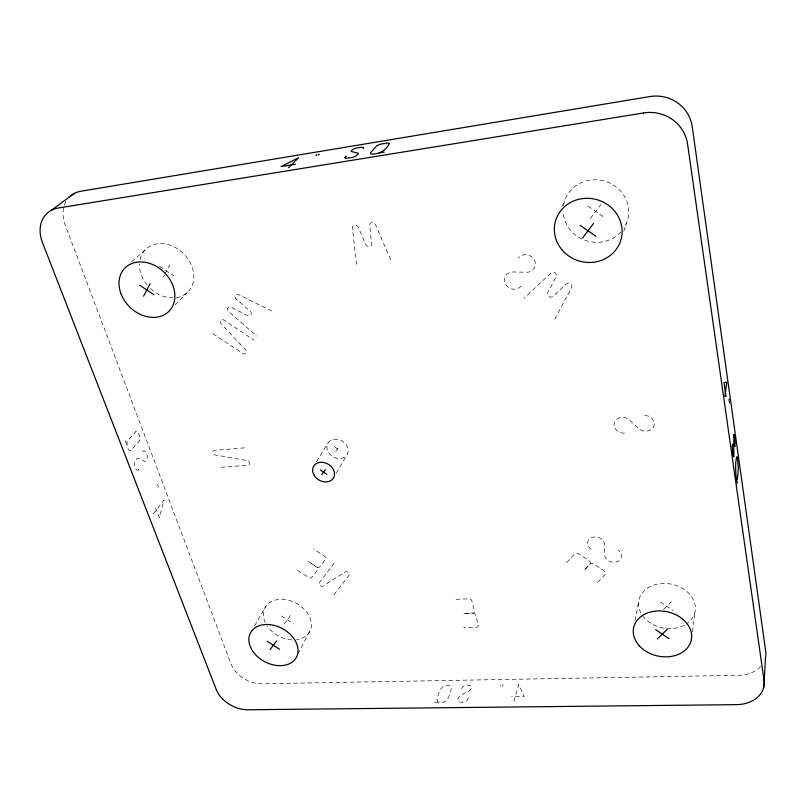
<?xml version="1.0" encoding="UTF-8"?>
<svg xmlns="http://www.w3.org/2000/svg" width="806" height="806" viewBox="0 0 806 806"><rect width="100%" height="100%" fill="white"/><g stroke="black" fill="none" stroke-linecap="round" stroke-linejoin="round"><path stroke-width="0.6" stroke-dasharray="4.03 3.02" d="M692.414 631.944L695.135 611.16M635.017 620.6L638.684 601.407M513.916 701.27L518.762 684.586L524.243 696.455L511.659 696.626M502.702 686.238L503.196 684.626M500.586 686.269L501.09 684.657M623.794 231.201L626.534 223.061M461.546 688.767L462.473 686.974L465.002 685.513A9.42 5.854 -15.7 0 1 470.13 685.422L471.701 686.823C470.996 694.319 457.657 692.001 457.828 700.474L459.39 701.905A9.46 5.904 -15.8 0 0 462.997 702.086A4.131 2.589 -15.9 0 0 467.168 700.354L468.316 697.815L467.168 700.354M561.873 206.568L564.956 199.888M297.928 653.918L310.703 629.264M554.79 319.267L571.666 287.379A3.214 2.932 18.1 0 0 566.487 283.803L552.866 296.376A3.184 2.892 20.2 0 1 547.717 292.83L556.11 276.639A3.214 2.942 20.5 0 0 550.911 273.053L524.122 298.19M163.336 277.113L164.414 275.098M164.958 274.08L169.824 264.942M254.575 625.93L266.061 606.041M336.253 473.182L346.822 455.118A11.193 9.037 30.8 0 0 337.432 439.381A11.193 9.037 30.8 0 0 328.334 452.146A11.193 9.037 30.8 0 0 346.822 455.118M316.546 461.596L328.193 442.726M335.78 451.39L339.255 446.453M284.105 624.025L290.482 615.593M590.365 218.517L601.075 204.341M334.178 563.092L319.257 582.788A2.609 1.965 27.7 0 0 319.982 585.559A2.609 1.965 27.7 0 0 323.216 585.982L345.069 572.028A2.64 2.015 27 0 1 348.383 572.431A2.64 2.015 27 0 1 349.058 575.272L333.956 594.757M153.402 513.805L163.971 500.032L159.366 517.714L155.155 506.773M157.825 487.348L158.863 486.018M157.099 485.454L158.147 484.134M142.43 451.743L143.75 450.604L145.443 451.36A9.773 5.189 84.9 0 1 147.256 456.156L147.035 459.229L144.868 461.576L139.247 458.342L137.494 458.13L134.632 461.465L134.39 464.578A9.813 5.239 85 0 0 135.569 468.185A4.282 2.297 85.1 0 0 137.987 470.17L139.791 468.397L137.987 470.17M566.678 562.528L574.607 553.903A2.841 2.267 16 0 1 578.517 553.702L589.196 560.855A2.841 2.267 15.4 0 1 589.881 564.119L584.048 570.436L589.982 564.19A2.841 2.257 15.1 0 1 593.891 563.999L604.55 571.142A2.841 2.257 14.6 0 1 605.215 574.386L597.115 582.869M175.204 304.849L187.294 292.457M663.59 609.396L671.62 601.528M131.68 261.94L145.634 249.417M244.51 447.834L214.587 450.383A2.74 2.116 35.3 0 0 212.955 452.609A2.74 2.116 35.3 0 0 215.575 455.007L246.968 460.538A2.73 2.126 33.9 0 1 249.618 462.946A2.73 2.126 33.9 0 1 247.895 465.163L218.164 467.551M456.025 599.321L468.76 598.818A2.69 2.075 21.2 0 1 471.893 600.883L474.533 610.898A2.68 2.055 21 0 1 472.548 613.134L463.269 613.507L472.578 613.225A2.67 2.045 20.9 0 1 475.681 615.27L478.29 625.154A2.66 2.035 20.7 0 1 476.316 627.36L463.712 627.763M434.202 702.187L438.212 702.207M271.763 311.005L238.546 294.623A3.012 2.478 41.7 0 0 235.211 295.349A3.012 2.478 41.7 0 0 236.067 298.885L250.122 311.277A2.992 2.458 40.5 0 1 250.958 314.773A2.992 2.458 40.5 0 1 247.623 315.468L231.141 307.338A2.992 2.448 41.2 0 0 227.836 308.043A2.992 2.448 41.2 0 0 228.692 311.539L256.57 336.011M281.294 615.925L293.283 623.713M297.656 570.386L308.537 577.499A2.609 1.965 28.3 0 0 311.902 577.348L317.443 569.953A2.62 1.985 28.3 0 0 316.456 566.92L308.446 561.621L316.506 566.85A2.63 1.995 28.3 0 0 319.901 566.678L325.523 559.183A2.64 2.015 28.2 0 0 324.536 556.11L313.504 548.876M334.409 446.856L340.616 450.987M212.945 333.634L242.616 353.451A2.892 2.347 38.6 0 0 246.052 353.29A2.892 2.347 38.6 0 0 245.639 349.905L221.136 323.831A2.942 2.388 40.8 0 1 220.713 320.405A2.942 2.388 40.8 0 1 224.139 320.194L254.041 340.203M159.598 266.373L173.532 275.712M660.346 601.941L673.222 610.575M588.108 206.165L603.271 216.743M390.648 259.794L375.455 224.572A3.184 2.821 41.7 0 0 369.672 225.398L371.586 243.886A3.153 2.781 40.3 0 1 365.864 244.671L358.156 227.05A3.174 2.791 42.3 0 0 352.434 227.876L356.484 264.358M125.152 440.61L126.613 444.559M760.652 666.582A30.749 23.283 9.1 0 1 738.669 675.287L261.849 683.78A26.185 18.598 28.4 0 1 231.03 663.963L65.226 225.116A32.633 25.54 48.3 0 1 63.966 206.376M64.309 205.248A32.633 25.54 48.3 0 1 66.223 201.067M640.911 613.013A28.653 22.316 11.6 0 1 652.749 585.428A28.653 22.316 11.6 0 1 689.876 594.526A28.653 22.316 11.6 0 1 686.178 624.116M684.294 625.224A28.653 22.316 11.6 0 1 641.989 614.837M140.053 259.603A29.953 24.039 44.8 0 1 176.121 247.956A29.953 24.039 44.8 0 1 190.448 288.719A29.953 24.039 44.8 0 1 150.087 288.155M147.105 284.911A29.953 24.039 44.8 0 1 139.498 264.056M563.465 205.51A32.925 31.162 14.4 0 1 607.261 182.015A32.925 31.162 14.4 0 1 623.804 228.229M620.942 231.916A32.925 31.162 14.4 0 1 585.116 240.329A32.925 31.162 14.4 0 1 563.102 211.283M265.355 622.736A25.349 18.598 28.2 0 1 277.929 599.563A25.349 18.598 28.2 0 1 309.494 616.751A25.349 18.598 28.2 0 1 296.588 639.742M291.832 639.883A25.349 18.598 28.2 0 1 267.098 625.809M591.151 549.208A8.564 6.891 14.9 0 1 592.329 537.34A8.564 6.891 14.9 0 1 604.49 545.058L604.611 554.206A8.574 6.861 14 0 0 616.761 561.842A8.574 6.861 14 0 0 618.021 550.075M521.28 285.908A9.35 8.493 25.3 0 1 505.483 284.055A9.35 8.493 25.3 0 1 513.744 271.965L525.895 272.257A9.44 8.665 24.7 0 0 534.348 259.915A9.44 8.665 24.7 0 0 518.318 258.162M624.499 433.094A9.088 7.778 12.4 0 1 614.575 422.173A9.088 7.778 12.4 0 1 629.839 420.48L638.271 428.218A9.168 7.848 10.7 0 0 653.706 426.475A9.168 7.848 10.7 0 0 643.732 415.503M437.033 699.507L437.477 701.663C445.889 706.036 450.665 695.215 451.189 688.384A4.574 2.821 -16.4 0 0 449.617 685.694C441.094 683.196 438.434 693.21 437.033 699.507M126.975 441.577L127.147 446.776L128.597 449.929L130.532 450.776L138.995 441.335A4.806 2.569 84.3 0 0 139.942 436.721L138.098 431.865L136.194 430.978L126.975 441.577"/><path stroke-width="1.21" d="M732.412 446.887L732.624 444.247L732.412 446.887A4.957 0.544 85.5 0 0 732.795 452.347A11.355 1.239 85.5 0 0 733.389 456.136L733.853 457.022L733.782 434.555L734.246 435.482A11.294 1.229 85.5 0 1 735.032 441.053L735.062 446.554M763.876 686.762L765.509 657.454A30.749 23.283 9.1 0 0 765.7 651.319L692.233 126.723A37.036 35.897 -12 0 0 649.797 96.579L80.882 191.224A32.633 25.54 48.3 0 0 68.933 197.46M729.359 402.919L729.531 401.509M729.027 400.602L729.208 399.182M724.906 396.492L726.76 382.135L724.03 382.528L725.994 396.431M344.918 157.754L345.986 156.263L344.918 157.754A5.179 1.31 -15 0 0 348.343 158.067A11.868 2.982 -15 0 0 352.947 157.2L356.282 155.89L358.559 153.331L351.013 151.387L352.524 149.523L355.819 148.244A11.798 2.952 -14.9 0 1 362.045 147.216L363.738 147.669L363.143 148.697M143.579 296.155L150.128 283.752M321.796 474.643L325.332 469.646M270.151 649.505L276.599 641.002M582.516 238.032L593.528 223.524M318.32 155.135L319.277 154.168M315.861 155.548L316.818 154.571M288.457 167.739L298.653 157.694L281.133 166.58L295.47 164.222M657.384 638.856L667.257 629.345M51.453 210.235L74.293 193.4M379.122 152.949L384.24 152.082M267.209 641.284L279.521 649.243M320.365 470.029L326.752 474.271M139.65 285.173L154.027 294.774M655.671 629.688L668.93 638.543M580.149 225.348L595.846 236.269M736.624 479.026L737.248 483.308M738.326 467.006C737.057 497.433 734.065 462.987 736.724 457.476A5.471 0.584 85.6 0 1 737.379 457.667L738.326 467.006M389.268 143.498C386.064 150.732 378.498 154.671 370.831 154.006L370.468 152.928L376.402 146.229A5.803 1.451 -14.7 0 1 381.026 144.042L387.313 142.994L389.268 143.498M643.591 112.951L58.193 208.029A33.63 25.963 47.6 0 0 42.496 242.616L216.24 689.523A26.85 18.729 28.3 0 0 247.865 709.774L736.301 704.656A31.636 23.596 9.6 0 0 764.068 680.546L687.578 144.113A38.265 36.955 -5.7 0 0 643.591 112.951M314.169 475.379A11.516 9.168 30.6 0 0 333.15 478.502A11.516 9.168 30.6 0 0 323.418 462.443A11.516 9.168 30.6 0 0 314.169 475.379M639.319 645.838A29.49 22.628 12.1 0 0 689.493 644.891A29.49 22.628 12.1 0 0 658.603 610.918A29.49 22.628 12.1 0 0 639.319 645.838M120.668 292.84A30.86 24.432 44.1 0 0 168.293 311.932A30.86 24.432 44.1 0 0 151.86 264.207A30.86 24.432 44.1 0 0 120.668 292.84M561.933 249.789A34.033 31.928 15.9 0 0 619.885 242.838A34.033 31.928 15.9 0 0 582.859 198.558A34.033 31.928 15.9 0 0 561.933 249.789M252.54 650.835A26.004 18.76 28.1 0 0 295.097 659.318A26.004 18.76 28.1 0 0 272.72 625.073A26.004 18.76 28.1 0 0 252.54 650.835"/></g></svg>
